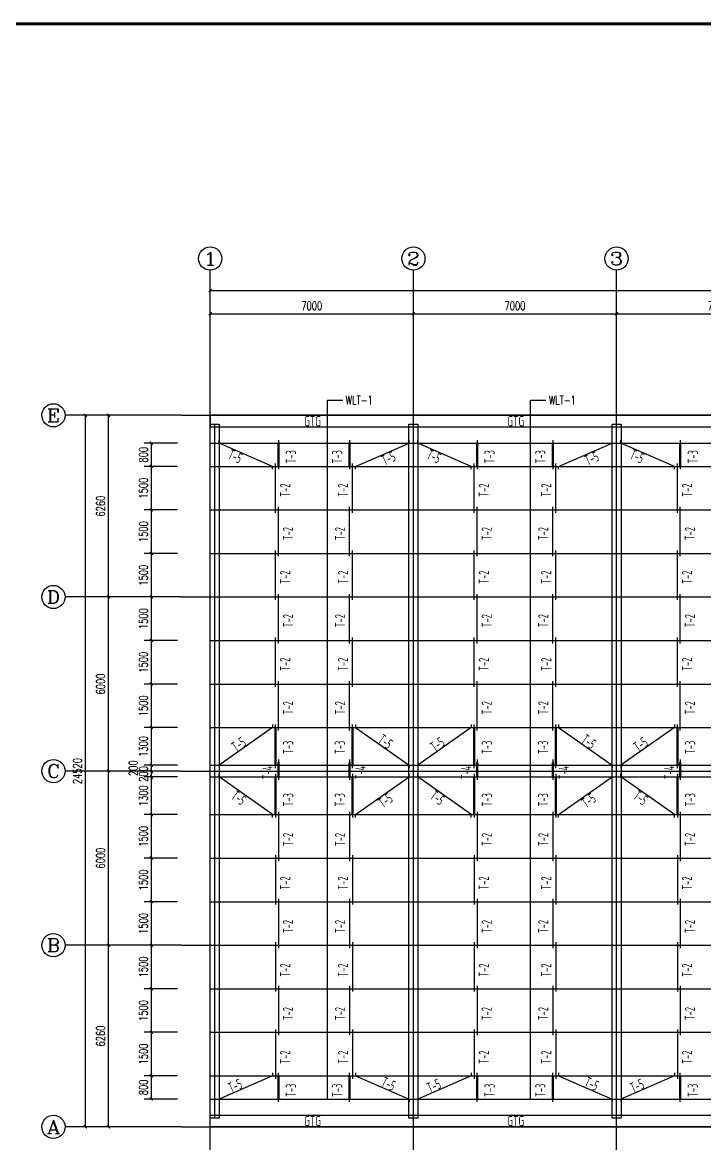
# Model space of a CAD drawing. Extents: x -17471 to 313636, y -71590 to 757901.
# Drawn here: x 193238 to 216738, y 431957 to 470590 of the extents above; entities that cross this region are included whole.
import ezdxf
from ezdxf.enums import TextEntityAlignment as Align

# ---------------------------------------------------------------- set-up
doc = ezdxf.new("R2010")
doc.units = 0
doc.header["$LTSCALE"] = 1000
doc.header["$MEASUREMENT"] = 0
for name, color, linetype in [('3T_WOOD', 21, 'Continuous'), ('AXIS', 3, 'Continuous'), ('AXIS_TEXT', 7, 'Continuous'), ('DIM_SYMB', 3, 'Continuous'), ('DOTE', 1, 'Continuous'), ('PUB_DIM', 3, 'Continuous'), ('PUB_TEXT', 7, 'Continuous'), ('PUB_TITLE', 4, 'Continuous'), ('钢梁', 3, 'Continuous')]:
    doc.layers.add(name, color=color, linetype=linetype)
doc.styles.add('_SIMPLEX', font='sysz.shx', dxfattribs={"width": 0.8, "bigfont": 'syfs.shx'})
doc.styles.add('_TCH_AXIS', font='COMPLEX', dxfattribs={"bigfont": 'GBCBIG'})
doc.styles.add('_TCH_DIM', font='SIMPLEX', dxfattribs={"bigfont": 'GBCBIG'})
doc.styles.add('_TCH_DIM_T3', font='SIMPLEX', dxfattribs={"width": 0.705882, "bigfont": 'GBCBIG'})
doc.styles.add('COMPLEX', font='COMPLEX')
doc.styles.add('TSSD_REIN', font='Tssdeng.shx', dxfattribs={"width": 0.7, "bigfont": 'hztxt.shx'})
doc.dimstyles.new('_TCH_ARCH&&100', dxfattribs={"dimtxt": 297.5, "dimasz": 100, "dimexe": 250, "dimexo": 300, "dimgap": 126.25, "dimtad": 1, "dimdec": 0, "dimzin": 0, "dimdsep": 46, "dimtxsty": '_TCH_DIM_T3', "dimblk": 'ARCHTICK', "dimcen": 0.09, "dimclrt": 7, "dimazin": 2, "dimtfac": 1, "dimtdec": 0, "dimtix": 1, "dimtmove": 2, "dimatfit": 3, "dimfxl": 0, "dimtolj": 1, "dimtzin": 0, "dimarcsym": 0})

# ---------------------------------------------------------------- blocks, each defined once
blk = doc.blocks.new('WLT1')
for p, q in [((202056, 456193), (202056, 455193)), ((201956, 453693), (201956, 455393)), ((202056, 452193), (202056, 453893)), ((201956, 450693), (201956, 452393)), ((202056, 449193), (202056, 450893)), ((201956, 447693), (201956, 449393)), ((202056, 446193), (202056, 447893)), ((201956, 444893), (201956, 446393)), ((202056, 445193), (202056, 444493)), ((201956, 444693), (201956, 443193)), ((202056, 443393), (202056, 441693)), ((201956, 441893), (201956, 440193)), ((202056, 440393), (202056, 438693)), ((201956, 438893), (201956, 437193)), ((202056, 437393), (202056, 435693)), ((201956, 435893), (201956, 434193)), ((202056, 433393), (202056, 434393))]:
    blk.add_line(p, q)
for points in [[(201856, 455193), (201856, 455293), (200011, 456093), (200011, 456193)], [(201856, 446393), (201856, 446293), (200011, 444993), (200011, 444893)], [(201856, 443193), (201856, 443293), (200011, 444593), (200011, 444693)], [(201856, 434393), (201856, 434293), (200011, 433493), (200011, 433393)]]:
    blk.add_lwpolyline(points)
at = {"const_width": 80}
for points in [[(202056, 455293), (202056, 456093)], [(201956, 446293), (201956, 444993)], [(202056, 445093), (202056, 444593)], [(201956, 443293), (201956, 444593)], [(202056, 434293), (202056, 433493)]]:
    blk.add_lwpolyline(points, dxfattribs=at)
at = {"color": 3, "linetype": 'ByBlock', "style": '_SIMPLEX', "width": 0.65}
for s, rotation, p in [('T-5', 335.6334, (200284, 455573, 1177)), ('T-3', 90, (202662, 455393)), ('T-2', 90, (202462, 454248)), ('T-2', 90, (202562, 452748)), ('T-2', 90, (202462, 451248)), ('T-2', 90, (202562, 449748)), ('T-2', 90, (202462, 448248)), ('T-2', 90, (202562, 446748)), ('T-5', 35.34, (200601, 445436, 2353)), ('T-3', 90, (202570, 445382)), ('T-4', 90, (201855, 444510)), ('T-5', 324.66, (200399, 443863, 2353)), ('T-3', 90, (202570, 443575)), ('T-2', 90, (202562, 442209)), ('T-2', 90, (202462, 440709)), ('T-2', 90, (202562, 439209)), ('T-2', 90, (202462, 437709)), ('T-2', 90, (202562, 436209)), ('T-2', 90, (202462, 434709)), ('T-5', 24.3666, (200428, 433693, 1177)), ('T-3', 90, (202662, 433564))]:
    blk.add_text(s, height=350, rotation=rotation, dxfattribs=at).set_placement(p)
blk = doc.blocks.new('WLT2')
for p, q in [((204356, 456193), (204356, 455193)), ((204456, 453693), (204456, 455393)), ((204356, 452193), (204356, 453893)), ((204456, 450693), (204456, 452393)), ((204356, 449193), (204356, 450893)), ((204456, 447693), (204456, 449393)), ((204356, 446193), (204356, 447893)), ((204456, 444893), (204456, 446393)), ((204356, 445193), (204356, 444493)), ((204456, 444693), (204456, 443193)), ((204356, 443393), (204356, 441693)), ((204456, 441893), (204456, 440193)), ((204356, 440393), (204356, 438693)), ((204456, 438893), (204456, 437193)), ((204356, 437393), (204356, 435693)), ((204456, 435893), (204456, 434193)), ((204356, 433393), (204356, 434393))]:
    blk.add_line(p, q)
at = {"const_width": 80}
for points in [[(204356, 455293), (204356, 456093)], [(204456, 446293), (204456, 444993)], [(204356, 445093), (204356, 444593)], [(204456, 443293), (204456, 444593)], [(204356, 434293), (204356, 433493)]]:
    blk.add_lwpolyline(points, dxfattribs=at)
for points in [[(204556, 455193), (204556, 455293), (206401, 456093), (206401, 456193)], [(204556, 446393), (204556, 446293), (206401, 444993), (206401, 444893)], [(204556, 443193), (204556, 443293), (206401, 444593), (206401, 444693)], [(204556, 434393), (204556, 434293), (206401, 433493), (206401, 433393)]]:
    blk.add_lwpolyline(points)
at = {"color": 3, "linetype": 'ByBlock', "style": '_SIMPLEX', "width": 0.65}
for s, rotation, p in [('T-3', 90, (204100, 455393)), ('T-5', 24.3666, (205556, 455314, 1177)), ('T-2', 90, (204300, 454248)), ('T-2', 90, (204200, 452748)), ('T-2', 90, (204300, 451248)), ('T-2', 90, (204200, 449748)), ('T-2', 90, (204300, 448248)), ('T-2', 90, (204200, 446748)), ('T-5', 324.66, (205298, 445800, 2353)), ('T-3', 90, (204192, 445382)), ('T-4', 90, (204907, 444510)), ('T-3', 90, (204192, 443575)), ('T-5', 35.34, (205501, 443500, 2353)), ('T-2', 90, (204200, 442209)), ('T-2', 90, (204300, 440709)), ('T-2', 90, (204200, 439209)), ('T-2', 90, (204300, 437709)), ('T-2', 90, (204200, 436209)), ('T-2', 90, (204300, 434709)), ('T-5', 335.6334, (205411, 433952, 1177)), ('T-3', 90, (204100, 433564))]:
    blk.add_text(s, height=350, rotation=rotation, dxfattribs=at).set_placement(p)
blk = doc.blocks.new('_ArchTick')
at = {"color": 0, "linetype": 'ByBlock', "const_width": 0.4}
blk.add_lwpolyline([(-0.5, -0.5), (0.5, 0.5)], dxfattribs=at)
blk = doc.blocks.new('*D1662')
at = {"layer": 'Defpoints', "color": 0, "transparency": 16777216}
for p in [(197681, 434293), (198881, 434293), (198881, 433493)]:
    blk.add_point(p, dxfattribs=at)
at = {"layer": 'PUB_DIM', "color": 0, "lineweight": -2, "transparency": 16777216}
for p, q in [((198581, 434293), (197431, 434293)), ((197681, 433493), (197681, 434293)), ((198581, 433493), (197431, 433493))]:
    blk.add_line(p, q, dxfattribs=at)
at = {"layer": 'PUB_DIM', "color": 0, "lineweight": -2, "transparency": 16777216, "xscale": 100, "yscale": 100, "zscale": 100}
for p, rotation in [((197681, 434293), 90), ((197681, 433493), 270)]:
    blk.add_blockref('_ArchTick', p, dxfattribs=dict(at, rotation=rotation))
at = {"layer": 'PUB_DIM', "color": 7, "transparency": 16777216, "insert": (197406, 433893), "char_height": 297.5, "attachment_point": 5, "rotation": 90, "style": '_TCH_DIM_T3'}
blk.add_mtext('\\A1;800', dxfattribs=at)
blk = doc.blocks.new('*D1663')
at = {"layer": 'Defpoints', "color": 0, "transparency": 16777216}
for p in [(197681, 435793), (198881, 435793), (198881, 434293)]:
    blk.add_point(p, dxfattribs=at)
at = {"layer": 'PUB_DIM', "color": 0, "lineweight": -2, "transparency": 16777216}
for p, q in [((198581, 435793), (197431, 435793)), ((197681, 434293), (197681, 435793)), ((198581, 434293), (197431, 434293))]:
    blk.add_line(p, q, dxfattribs=at)
at = {"layer": 'PUB_DIM', "color": 0, "lineweight": -2, "transparency": 16777216, "xscale": 100, "yscale": 100, "zscale": 100}
for p, rotation in [((197681, 435793), 90), ((197681, 434293), 270)]:
    blk.add_blockref('_ArchTick', p, dxfattribs=dict(at, rotation=rotation))
at = {"layer": 'PUB_DIM', "color": 7, "transparency": 16777216, "insert": (197406, 435043), "char_height": 297.5, "attachment_point": 5, "rotation": 90, "style": '_TCH_DIM_T3'}
blk.add_mtext('\\A1;1500', dxfattribs=at)
blk = doc.blocks.new('*D1664')
at = {"layer": 'Defpoints', "color": 0, "transparency": 16777216}
for p in [(197681, 437293), (198881, 437293), (198881, 435793)]:
    blk.add_point(p, dxfattribs=at)
at = {"layer": 'PUB_DIM', "color": 0, "lineweight": -2, "transparency": 16777216}
for p, q in [((198581, 437293), (197431, 437293)), ((197681, 435793), (197681, 437293)), ((198581, 435793), (197431, 435793))]:
    blk.add_line(p, q, dxfattribs=at)
at = {"layer": 'PUB_DIM', "color": 0, "lineweight": -2, "transparency": 16777216, "xscale": 100, "yscale": 100, "zscale": 100}
for p, rotation in [((197681, 437293), 90), ((197681, 435793), 270)]:
    blk.add_blockref('_ArchTick', p, dxfattribs=dict(at, rotation=rotation))
at = {"layer": 'PUB_DIM', "color": 7, "transparency": 16777216, "insert": (197406, 436543), "char_height": 297.5, "attachment_point": 5, "rotation": 90, "style": '_TCH_DIM_T3'}
blk.add_mtext('\\A1;1500', dxfattribs=at)
blk = doc.blocks.new('*D1665')
at = {"layer": 'Defpoints', "color": 0, "transparency": 16777216}
for p in [(197681, 438793), (198881, 438793), (198881, 437293)]:
    blk.add_point(p, dxfattribs=at)
at = {"layer": 'PUB_DIM', "color": 0, "lineweight": -2, "transparency": 16777216}
for p, q in [((198581, 438793), (197431, 438793)), ((197681, 437293), (197681, 438793)), ((198581, 437293), (197431, 437293))]:
    blk.add_line(p, q, dxfattribs=at)
at = {"layer": 'PUB_DIM', "color": 0, "lineweight": -2, "transparency": 16777216, "xscale": 100, "yscale": 100, "zscale": 100}
for p, rotation in [((197681, 438793), 90), ((197681, 437293), 270)]:
    blk.add_blockref('_ArchTick', p, dxfattribs=dict(at, rotation=rotation))
at = {"layer": 'PUB_DIM', "color": 7, "transparency": 16777216, "insert": (197406, 438043), "char_height": 297.5, "attachment_point": 5, "rotation": 90, "style": '_TCH_DIM_T3'}
blk.add_mtext('\\A1;1500', dxfattribs=at)
blk = doc.blocks.new('*D1666')
at = {"layer": 'Defpoints', "color": 0, "transparency": 16777216}
for p in [(197681, 440293), (198881, 440293), (198881, 438793)]:
    blk.add_point(p, dxfattribs=at)
at = {"layer": 'PUB_DIM', "color": 0, "lineweight": -2, "transparency": 16777216}
for p, q in [((198581, 440293), (197431, 440293)), ((197681, 438793), (197681, 440293)), ((198581, 438793), (197431, 438793))]:
    blk.add_line(p, q, dxfattribs=at)
at = {"layer": 'PUB_DIM', "color": 0, "lineweight": -2, "transparency": 16777216, "xscale": 100, "yscale": 100, "zscale": 100}
for p, rotation in [((197681, 440293), 90), ((197681, 438793), 270)]:
    blk.add_blockref('_ArchTick', p, dxfattribs=dict(at, rotation=rotation))
at = {"layer": 'PUB_DIM', "color": 7, "transparency": 16777216, "insert": (197406, 439543), "char_height": 297.5, "attachment_point": 5, "rotation": 90, "style": '_TCH_DIM_T3'}
blk.add_mtext('\\A1;1500', dxfattribs=at)
blk = doc.blocks.new('*D1667')
at = {"layer": 'Defpoints', "color": 0, "transparency": 16777216}
for p in [(197681, 441793), (198881, 441793), (198881, 440293)]:
    blk.add_point(p, dxfattribs=at)
at = {"layer": 'PUB_DIM', "color": 0, "lineweight": -2, "transparency": 16777216}
for p, q in [((198581, 441793), (197431, 441793)), ((197681, 440293), (197681, 441793)), ((198581, 440293), (197431, 440293))]:
    blk.add_line(p, q, dxfattribs=at)
at = {"layer": 'PUB_DIM', "color": 0, "lineweight": -2, "transparency": 16777216, "xscale": 100, "yscale": 100, "zscale": 100}
for p, rotation in [((197681, 441793), 90), ((197681, 440293), 270)]:
    blk.add_blockref('_ArchTick', p, dxfattribs=dict(at, rotation=rotation))
at = {"layer": 'PUB_DIM', "color": 7, "transparency": 16777216, "insert": (197406, 441043), "char_height": 297.5, "attachment_point": 5, "rotation": 90, "style": '_TCH_DIM_T3'}
blk.add_mtext('\\A1;1500', dxfattribs=at)
blk = doc.blocks.new('*D1668')
at = {"layer": 'Defpoints', "color": 0, "transparency": 16777216}
for p in [(197681, 443293), (198881, 443293), (198881, 441793)]:
    blk.add_point(p, dxfattribs=at)
at = {"layer": 'PUB_DIM', "color": 0, "lineweight": -2, "transparency": 16777216}
for p, q in [((198581, 443293), (197431, 443293)), ((197681, 441793), (197681, 443293)), ((198581, 441793), (197431, 441793))]:
    blk.add_line(p, q, dxfattribs=at)
at = {"layer": 'PUB_DIM', "color": 0, "lineweight": -2, "transparency": 16777216, "xscale": 100, "yscale": 100, "zscale": 100}
for p, rotation in [((197681, 443293), 90), ((197681, 441793), 270)]:
    blk.add_blockref('_ArchTick', p, dxfattribs=dict(at, rotation=rotation))
at = {"layer": 'PUB_DIM', "color": 7, "transparency": 16777216, "insert": (197406, 442543), "char_height": 297.5, "attachment_point": 5, "rotation": 90, "style": '_TCH_DIM_T3'}
blk.add_mtext('\\A1;1500', dxfattribs=at)
blk = doc.blocks.new('*D1669')
at = {"layer": 'Defpoints', "color": 0, "transparency": 16777216}
for p in [(197681, 444593), (198881, 444593), (198881, 443293)]:
    blk.add_point(p, dxfattribs=at)
at = {"layer": 'PUB_DIM', "color": 0, "lineweight": -2, "transparency": 16777216}
for p, q in [((198581, 444593), (197431, 444593)), ((197681, 443293), (197681, 444593)), ((198581, 443293), (197431, 443293))]:
    blk.add_line(p, q, dxfattribs=at)
at = {"layer": 'PUB_DIM', "color": 0, "lineweight": -2, "transparency": 16777216, "xscale": 100, "yscale": 100, "zscale": 100}
for p, rotation in [((197681, 444593), 90), ((197681, 443293), 270)]:
    blk.add_blockref('_ArchTick', p, dxfattribs=dict(at, rotation=rotation))
at = {"layer": 'PUB_DIM', "color": 7, "transparency": 16777216, "insert": (197406, 443943), "char_height": 297.5, "attachment_point": 5, "rotation": 90, "style": '_TCH_DIM_T3'}
blk.add_mtext('\\A1;1300', dxfattribs=at)
blk = doc.blocks.new('*D1670')
at = {"layer": 'Defpoints', "color": 0, "transparency": 16777216}
for p in [(197681, 444793), (198881, 444793), (198881, 444593)]:
    blk.add_point(p, dxfattribs=at)
at = {"layer": 'PUB_DIM', "color": 0, "lineweight": -2, "transparency": 16777216}
for p, q in [((198581, 444793), (197431, 444793)), ((197681, 444793), (197681, 444893)), ((197681, 444593), (197681, 444793)), ((198581, 444593), (197431, 444593)), ((197681, 444593), (197681, 444493))]:
    blk.add_line(p, q, dxfattribs=at)
at = {"layer": 'PUB_DIM', "color": 0, "lineweight": -2, "transparency": 16777216, "xscale": 100, "yscale": 100, "zscale": 100}
for p, rotation in [((197681, 444793), 270), ((197681, 444593), 90)]:
    blk.add_blockref('_ArchTick', p, dxfattribs=dict(at, rotation=rotation))
at = {"layer": 'PUB_DIM', "color": 7, "transparency": 16777216, "insert": (197406, 444693), "char_height": 297.5, "attachment_point": 5, "rotation": 90, "style": '_TCH_DIM_T3'}
blk.add_mtext('\\A1;200', dxfattribs=at)
blk = doc.blocks.new('*D1671')
at = {"layer": 'Defpoints', "color": 0, "transparency": 16777216}
for p in [(197681, 444993), (198881, 444993), (198881, 444793)]:
    blk.add_point(p, dxfattribs=at)
at = {"layer": 'PUB_DIM', "color": 0, "lineweight": -2, "transparency": 16777216}
for p, q in [((197681, 444993), (197681, 445093)), ((198581, 444993), (197431, 444993)), ((198581, 444793), (197431, 444793)), ((197681, 444793), (197681, 444993)), ((197681, 444793), (197681, 444693))]:
    blk.add_line(p, q, dxfattribs=at)
at = {"layer": 'PUB_DIM', "color": 0, "lineweight": -2, "transparency": 16777216, "xscale": 100, "yscale": 100, "zscale": 100}
for p, rotation in [((197681, 444993), 270), ((197681, 444793), 90)]:
    blk.add_blockref('_ArchTick', p, dxfattribs=dict(at, rotation=rotation))
at = {"layer": 'PUB_DIM', "color": 7, "transparency": 16777216, "insert": (197056, 444893), "char_height": 297.5, "attachment_point": 5, "rotation": 90, "style": '_TCH_DIM_T3'}
blk.add_mtext('\\A1;200', dxfattribs=at)
blk = doc.blocks.new('*D1672')
at = {"layer": 'Defpoints', "color": 0, "transparency": 16777216}
for p in [(197681, 446293), (198881, 446293), (198881, 444993)]:
    blk.add_point(p, dxfattribs=at)
at = {"layer": 'PUB_DIM', "color": 0, "lineweight": -2, "transparency": 16777216}
for p, q in [((198581, 446293), (197431, 446293)), ((197681, 444993), (197681, 446293)), ((198581, 444993), (197431, 444993))]:
    blk.add_line(p, q, dxfattribs=at)
at = {"layer": 'PUB_DIM', "color": 0, "lineweight": -2, "transparency": 16777216, "xscale": 100, "yscale": 100, "zscale": 100}
for p, rotation in [((197681, 446293), 90), ((197681, 444993), 270)]:
    blk.add_blockref('_ArchTick', p, dxfattribs=dict(at, rotation=rotation))
at = {"layer": 'PUB_DIM', "color": 7, "transparency": 16777216, "insert": (197406, 445643), "char_height": 297.5, "attachment_point": 5, "rotation": 90, "style": '_TCH_DIM_T3'}
blk.add_mtext('\\A1;1300', dxfattribs=at)
blk = doc.blocks.new('*D1673')
at = {"layer": 'Defpoints', "color": 0, "transparency": 16777216}
for p in [(197681, 447793), (198881, 447793), (198881, 446293)]:
    blk.add_point(p, dxfattribs=at)
at = {"layer": 'PUB_DIM', "color": 0, "lineweight": -2, "transparency": 16777216}
for p, q in [((198581, 447793), (197431, 447793)), ((197681, 446293), (197681, 447793)), ((198581, 446293), (197431, 446293))]:
    blk.add_line(p, q, dxfattribs=at)
at = {"layer": 'PUB_DIM', "color": 0, "lineweight": -2, "transparency": 16777216, "xscale": 100, "yscale": 100, "zscale": 100}
for p, rotation in [((197681, 447793), 90), ((197681, 446293), 270)]:
    blk.add_blockref('_ArchTick', p, dxfattribs=dict(at, rotation=rotation))
at = {"layer": 'PUB_DIM', "color": 7, "transparency": 16777216, "insert": (197406, 447043), "char_height": 297.5, "attachment_point": 5, "rotation": 90, "style": '_TCH_DIM_T3'}
blk.add_mtext('\\A1;1500', dxfattribs=at)
blk = doc.blocks.new('*D1674')
at = {"layer": 'Defpoints', "color": 0, "transparency": 16777216}
for p in [(197681, 449293), (198881, 449293), (198881, 447793)]:
    blk.add_point(p, dxfattribs=at)
at = {"layer": 'PUB_DIM', "color": 0, "lineweight": -2, "transparency": 16777216}
for p, q in [((198581, 449293), (197431, 449293)), ((197681, 447793), (197681, 449293)), ((198581, 447793), (197431, 447793))]:
    blk.add_line(p, q, dxfattribs=at)
at = {"layer": 'PUB_DIM', "color": 0, "lineweight": -2, "transparency": 16777216, "xscale": 100, "yscale": 100, "zscale": 100}
for p, rotation in [((197681, 449293), 90), ((197681, 447793), 270)]:
    blk.add_blockref('_ArchTick', p, dxfattribs=dict(at, rotation=rotation))
at = {"layer": 'PUB_DIM', "color": 7, "transparency": 16777216, "insert": (197406, 448543), "char_height": 297.5, "attachment_point": 5, "rotation": 90, "style": '_TCH_DIM_T3'}
blk.add_mtext('\\A1;1500', dxfattribs=at)
blk = doc.blocks.new('*D1675')
at = {"layer": 'Defpoints', "color": 0, "transparency": 16777216}
for p in [(197681, 450793), (198881, 450793), (198881, 449293)]:
    blk.add_point(p, dxfattribs=at)
at = {"layer": 'PUB_DIM', "color": 0, "lineweight": -2, "transparency": 16777216}
for p, q in [((198581, 450793), (197431, 450793)), ((197681, 449293), (197681, 450793)), ((198581, 449293), (197431, 449293))]:
    blk.add_line(p, q, dxfattribs=at)
at = {"layer": 'PUB_DIM', "color": 0, "lineweight": -2, "transparency": 16777216, "xscale": 100, "yscale": 100, "zscale": 100}
for p, rotation in [((197681, 450793), 90), ((197681, 449293), 270)]:
    blk.add_blockref('_ArchTick', p, dxfattribs=dict(at, rotation=rotation))
at = {"layer": 'PUB_DIM', "color": 7, "transparency": 16777216, "insert": (197406, 450043), "char_height": 297.5, "attachment_point": 5, "rotation": 90, "style": '_TCH_DIM_T3'}
blk.add_mtext('\\A1;1500', dxfattribs=at)
blk = doc.blocks.new('*D1676')
at = {"layer": 'Defpoints', "color": 0, "transparency": 16777216}
for p in [(197681, 452293), (198881, 452293), (198881, 450793)]:
    blk.add_point(p, dxfattribs=at)
at = {"layer": 'PUB_DIM', "color": 0, "lineweight": -2, "transparency": 16777216}
for p, q in [((198581, 452293), (197431, 452293)), ((197681, 450793), (197681, 452293)), ((198581, 450793), (197431, 450793))]:
    blk.add_line(p, q, dxfattribs=at)
at = {"layer": 'PUB_DIM', "color": 0, "lineweight": -2, "transparency": 16777216, "xscale": 100, "yscale": 100, "zscale": 100}
for p, rotation in [((197681, 452293), 90), ((197681, 450793), 270)]:
    blk.add_blockref('_ArchTick', p, dxfattribs=dict(at, rotation=rotation))
at = {"layer": 'PUB_DIM', "color": 7, "transparency": 16777216, "insert": (197406, 451543), "char_height": 297.5, "attachment_point": 5, "rotation": 90, "style": '_TCH_DIM_T3'}
blk.add_mtext('\\A1;1500', dxfattribs=at)
blk = doc.blocks.new('*D1677')
at = {"layer": 'Defpoints', "color": 0, "transparency": 16777216}
for p in [(197681, 453793), (198881, 453793), (198881, 452293)]:
    blk.add_point(p, dxfattribs=at)
at = {"layer": 'PUB_DIM', "color": 0, "lineweight": -2, "transparency": 16777216}
for p, q in [((198581, 453793), (197431, 453793)), ((197681, 452293), (197681, 453793)), ((198581, 452293), (197431, 452293))]:
    blk.add_line(p, q, dxfattribs=at)
at = {"layer": 'PUB_DIM', "color": 0, "lineweight": -2, "transparency": 16777216, "xscale": 100, "yscale": 100, "zscale": 100}
for p, rotation in [((197681, 453793), 90), ((197681, 452293), 270)]:
    blk.add_blockref('_ArchTick', p, dxfattribs=dict(at, rotation=rotation))
at = {"layer": 'PUB_DIM', "color": 7, "transparency": 16777216, "insert": (197406, 453043), "char_height": 297.5, "attachment_point": 5, "rotation": 90, "style": '_TCH_DIM_T3'}
blk.add_mtext('\\A1;1500', dxfattribs=at)
blk = doc.blocks.new('*D1678')
at = {"layer": 'Defpoints', "color": 0, "transparency": 16777216}
for p in [(197681, 455293), (198881, 455293), (198881, 453793)]:
    blk.add_point(p, dxfattribs=at)
at = {"layer": 'PUB_DIM', "color": 0, "lineweight": -2, "transparency": 16777216}
for p, q in [((198581, 455293), (197431, 455293)), ((197681, 453793), (197681, 455293)), ((198581, 453793), (197431, 453793))]:
    blk.add_line(p, q, dxfattribs=at)
at = {"layer": 'PUB_DIM', "color": 0, "lineweight": -2, "transparency": 16777216, "xscale": 100, "yscale": 100, "zscale": 100}
for p, rotation in [((197681, 455293), 90), ((197681, 453793), 270)]:
    blk.add_blockref('_ArchTick', p, dxfattribs=dict(at, rotation=rotation))
at = {"layer": 'PUB_DIM', "color": 7, "transparency": 16777216, "insert": (197406, 454543), "char_height": 297.5, "attachment_point": 5, "rotation": 90, "style": '_TCH_DIM_T3'}
blk.add_mtext('\\A1;1500', dxfattribs=at)
blk = doc.blocks.new('*D1679')
at = {"layer": 'Defpoints', "color": 0, "transparency": 16777216}
for p in [(197681, 456093), (198881, 456093), (198881, 455293)]:
    blk.add_point(p, dxfattribs=at)
at = {"layer": 'PUB_DIM', "color": 0, "lineweight": -2, "transparency": 16777216}
for p, q in [((198581, 456093), (197431, 456093)), ((197681, 455293), (197681, 456093)), ((198581, 455293), (197431, 455293))]:
    blk.add_line(p, q, dxfattribs=at)
at = {"layer": 'PUB_DIM', "color": 0, "lineweight": -2, "transparency": 16777216, "xscale": 100, "yscale": 100, "zscale": 100}
for p, rotation in [((197681, 456093), 90), ((197681, 455293), 270)]:
    blk.add_blockref('_ArchTick', p, dxfattribs=dict(at, rotation=rotation))
at = {"layer": 'PUB_DIM', "color": 7, "transparency": 16777216, "insert": (197406, 455693), "char_height": 297.5, "attachment_point": 5, "rotation": 90, "style": '_TCH_DIM_T3'}
blk.add_mtext('\\A1;800', dxfattribs=at)
blk = doc.blocks.new('*D1695')
at = {"layer": 'AXIS', "color": 0, "lineweight": -2, "transparency": 16777216}
for p, q in [((198406, 438793), (195956, 438793)), ((196206, 432533), (196206, 438793)), ((198406, 432533), (195956, 432533))]:
    blk.add_line(p, q, dxfattribs=at)
at = {"layer": 'Defpoints', "color": 0, "transparency": 16777216}
for p in [(196206, 438793), (198706, 438793), (198706, 432533)]:
    blk.add_point(p, dxfattribs=at)
at = {"layer": 'AXIS', "color": 0, "lineweight": -2, "transparency": 16777216, "xscale": 100, "yscale": 100, "zscale": 100}
for p, rotation in [((196206, 438793), 90), ((196206, 432533), 270)]:
    blk.add_blockref('_ArchTick', p, dxfattribs=dict(at, rotation=rotation))
at = {"layer": 'AXIS', "color": 7, "transparency": 16777216, "insert": (195931, 435663), "char_height": 297.5, "attachment_point": 5, "rotation": 90, "style": '_TCH_DIM_T3'}
blk.add_mtext('\\A1;6260', dxfattribs=at)
blk = doc.blocks.new('*D1696')
at = {"layer": 'AXIS', "color": 0, "lineweight": -2, "transparency": 16777216}
for p, q in [((198406, 444793), (195956, 444793)), ((196206, 438793), (196206, 444793)), ((198406, 438793), (195956, 438793))]:
    blk.add_line(p, q, dxfattribs=at)
at = {"layer": 'Defpoints', "color": 0, "transparency": 16777216}
for p in [(196206, 444793), (198706, 444793), (198706, 438793)]:
    blk.add_point(p, dxfattribs=at)
at = {"layer": 'AXIS', "color": 0, "lineweight": -2, "transparency": 16777216, "xscale": 100, "yscale": 100, "zscale": 100}
for p, rotation in [((196206, 444793), 90), ((196206, 438793), 270)]:
    blk.add_blockref('_ArchTick', p, dxfattribs=dict(at, rotation=rotation))
at = {"layer": 'AXIS', "color": 7, "transparency": 16777216, "insert": (195931, 441793), "char_height": 297.5, "attachment_point": 5, "rotation": 90, "style": '_TCH_DIM_T3'}
blk.add_mtext('\\A1;6000', dxfattribs=at)
blk = doc.blocks.new('*D1697')
at = {"layer": 'AXIS', "color": 0, "lineweight": -2, "transparency": 16777216}
for p, q in [((198406, 450793), (195956, 450793)), ((196206, 444793), (196206, 450793)), ((198406, 444793), (195956, 444793))]:
    blk.add_line(p, q, dxfattribs=at)
at = {"layer": 'Defpoints', "color": 0, "transparency": 16777216}
for p in [(196206, 450793), (198706, 450793), (198706, 444793)]:
    blk.add_point(p, dxfattribs=at)
at = {"layer": 'AXIS', "color": 0, "lineweight": -2, "transparency": 16777216, "xscale": 100, "yscale": 100, "zscale": 100}
for p, rotation in [((196206, 450793), 90), ((196206, 444793), 270)]:
    blk.add_blockref('_ArchTick', p, dxfattribs=dict(at, rotation=rotation))
at = {"layer": 'AXIS', "color": 7, "transparency": 16777216, "insert": (195931, 447793), "char_height": 297.5, "attachment_point": 5, "rotation": 90, "style": '_TCH_DIM_T3'}
blk.add_mtext('\\A1;6000', dxfattribs=at)
blk = doc.blocks.new('*D1698')
at = {"layer": 'AXIS', "color": 0, "lineweight": -2, "transparency": 16777216}
for p, q in [((198406, 457053), (195956, 457053)), ((196206, 450793), (196206, 457053)), ((198406, 450793), (195956, 450793))]:
    blk.add_line(p, q, dxfattribs=at)
at = {"layer": 'Defpoints', "color": 0, "transparency": 16777216}
for p in [(196206, 457053), (198706, 457053), (198706, 450793)]:
    blk.add_point(p, dxfattribs=at)
at = {"layer": 'AXIS', "color": 0, "lineweight": -2, "transparency": 16777216, "xscale": 100, "yscale": 100, "zscale": 100}
for p, rotation in [((196206, 457053), 90), ((196206, 450793), 270)]:
    blk.add_blockref('_ArchTick', p, dxfattribs=dict(at, rotation=rotation))
at = {"layer": 'AXIS', "color": 7, "transparency": 16777216, "insert": (195931, 453923), "char_height": 297.5, "attachment_point": 5, "rotation": 90, "style": '_TCH_DIM_T3'}
blk.add_mtext('\\A1;6260', dxfattribs=at)
blk = doc.blocks.new('*D1699')
at = {"layer": 'AXIS', "color": 0, "lineweight": -2, "transparency": 16777216}
for p, q in [((198406, 457053), (195156, 457053)), ((195406, 432533), (195406, 457053)), ((198406, 432533), (195156, 432533))]:
    blk.add_line(p, q, dxfattribs=at)
at = {"layer": 'Defpoints', "color": 0, "transparency": 16777216}
for p in [(195406, 457053), (198706, 457053), (198706, 432533)]:
    blk.add_point(p, dxfattribs=at)
at = {"layer": 'AXIS', "color": 0, "lineweight": -2, "transparency": 16777216, "xscale": 100, "yscale": 100, "zscale": 100}
for p, rotation in [((195406, 457053), 90), ((195406, 432533), 270)]:
    blk.add_blockref('_ArchTick', p, dxfattribs=dict(at, rotation=rotation))
at = {"layer": 'AXIS', "color": 7, "transparency": 16777216, "insert": (195131, 444793), "char_height": 297.5, "attachment_point": 5, "rotation": 90, "style": '_TCH_DIM_T3'}
blk.add_mtext('\\A1;24520', dxfattribs=at)
blk = doc.blocks.new('*D1700')
at = {"layer": 'AXIS', "color": 0, "lineweight": -2, "transparency": 16777216}
for p, q in [((199706, 458353), (199706, 460803)), ((199706, 460553), (206706, 460553)), ((206706, 458353), (206706, 460803))]:
    blk.add_line(p, q, dxfattribs=at)
at = {"layer": 'Defpoints', "color": 0, "transparency": 16777216}
for p in [(206706, 460553), (199706, 458053), (206706, 458053)]:
    blk.add_point(p, dxfattribs=at)
at = {"layer": 'AXIS', "color": 0, "lineweight": -2, "transparency": 16777216, "xscale": 100, "yscale": 100, "zscale": 100, "rotation": 180}
blk.add_blockref('_ArchTick', (199706, 460553), dxfattribs=at)
at = {"layer": 'AXIS', "color": 0, "lineweight": -2, "transparency": 16777216, "xscale": 100, "yscale": 100, "zscale": 100}
blk.add_blockref('_ArchTick', (206706, 460553), dxfattribs=at)
at = {"layer": 'AXIS', "color": 7, "transparency": 16777216, "insert": (203206, 460828), "char_height": 297.5, "attachment_point": 5, "style": '_TCH_DIM_T3'}
blk.add_mtext('\\A1;7000', dxfattribs=at)
blk = doc.blocks.new('*D1701')
at = {"layer": 'AXIS', "color": 0, "lineweight": -2, "transparency": 16777216}
for p, q in [((206706, 458353), (206706, 460803)), ((206706, 460553), (213706, 460553)), ((213706, 458353), (213706, 460803))]:
    blk.add_line(p, q, dxfattribs=at)
at = {"layer": 'Defpoints', "color": 0, "transparency": 16777216}
for p in [(213706, 460553), (206706, 458053), (213706, 458053)]:
    blk.add_point(p, dxfattribs=at)
at = {"layer": 'AXIS', "color": 0, "lineweight": -2, "transparency": 16777216, "xscale": 100, "yscale": 100, "zscale": 100, "rotation": 180}
blk.add_blockref('_ArchTick', (206706, 460553), dxfattribs=at)
at = {"layer": 'AXIS', "color": 0, "lineweight": -2, "transparency": 16777216, "xscale": 100, "yscale": 100, "zscale": 100}
blk.add_blockref('_ArchTick', (213706, 460553), dxfattribs=at)
at = {"layer": 'AXIS', "color": 7, "transparency": 16777216, "insert": (210206, 460828), "char_height": 297.5, "attachment_point": 5, "style": '_TCH_DIM_T3'}
blk.add_mtext('\\A1;7000', dxfattribs=at)
blk = doc.blocks.new('*D1702')
at = {"layer": 'AXIS', "color": 0, "lineweight": -2, "transparency": 16777216}
for p, q in [((213706, 458353), (213706, 460803)), ((213706, 460553), (220706, 460553)), ((220706, 458353), (220706, 460803))]:
    blk.add_line(p, q, dxfattribs=at)
at = {"layer": 'Defpoints', "color": 0, "transparency": 16777216}
for p in [(220706, 460553), (213706, 458053), (220706, 458053)]:
    blk.add_point(p, dxfattribs=at)
at = {"layer": 'AXIS', "color": 0, "lineweight": -2, "transparency": 16777216, "xscale": 100, "yscale": 100, "zscale": 100, "rotation": 180}
blk.add_blockref('_ArchTick', (213706, 460553), dxfattribs=at)
at = {"layer": 'AXIS', "color": 0, "lineweight": -2, "transparency": 16777216, "xscale": 100, "yscale": 100, "zscale": 100}
blk.add_blockref('_ArchTick', (220706, 460553), dxfattribs=at)
at = {"layer": 'AXIS', "color": 7, "transparency": 16777216, "insert": (217206, 460828), "char_height": 297.5, "attachment_point": 5, "style": '_TCH_DIM_T3'}
blk.add_mtext('\\A1;7000', dxfattribs=at)
blk = doc.blocks.new('*D1714')
at = {"layer": 'AXIS', "color": 0, "lineweight": -2, "transparency": 16777216}
for p, q in [((199706, 458353), (199706, 461603)), ((199706, 461353), (297706, 461353)), ((297706, 458353), (297706, 461603))]:
    blk.add_line(p, q, dxfattribs=at)
at = {"layer": 'Defpoints', "color": 0, "transparency": 16777216}
for p in [(297706, 461353), (199706, 458053), (297706, 458053)]:
    blk.add_point(p, dxfattribs=at)
at = {"layer": 'AXIS', "color": 0, "lineweight": -2, "transparency": 16777216, "xscale": 100, "yscale": 100, "zscale": 100, "rotation": 180}
blk.add_blockref('_ArchTick', (199706, 461353), dxfattribs=at)
at = {"layer": 'AXIS', "color": 0, "lineweight": -2, "transparency": 16777216, "xscale": 100, "yscale": 100, "zscale": 100}
blk.add_blockref('_ArchTick', (297706, 461353), dxfattribs=at)
at = {"layer": 'AXIS', "color": 7, "transparency": 16777216, "insert": (248706, 461628), "char_height": 297.5, "attachment_point": 5, "style": '_TCH_DIM_T3'}
blk.add_mtext('\\A1;98000', dxfattribs=at)
blk = doc.blocks.new('_AXISO')
blk.add_circle((0, 0), 0.5)
at = {"layer": 'AXIS_TEXT', "style": 'COMPLEX', "width": 1.041667}
blk.add_attdef('A', text='', height=0.56, dxfattribs=at).set_placement((-0.25, -0.28), (0.25, -0.28), align=Align.FIT)

msp = doc.modelspace()

# ---------------------------------------------------------------- linework, layer by layer
at = {"color": 6}
for points in [[(199706.1, 456652.6), (297706.1, 456652.6), (297706.1, 457052.6), (199706.1, 457052.6)], [(199706.1, 432932.6), (297706.1, 432932.6), (297706.1, 432532.6), (199706.1, 432532.6)]]:
    msp.add_lwpolyline(points, close=True, dxfattribs=at)
at = {"layer": '3T_WOOD'}
for p, q in [((199706.1, 456092.6), (297706.1, 456092.6)), ((199706.1, 455292.6), (297706.1, 455292.6)), ((199706.1, 453792.6), (297706.1, 453792.6)), ((199706.1, 452292.6), (297706.1, 452292.6)), ((199706.1, 450792.6), (297706.1, 450792.6)), ((199706.1, 449292.6), (297706.1, 449292.6)), ((199706.1, 447792.6), (297706.1, 447792.6)), ((199706.1, 446292.6), (297706.1, 446292.6)), ((199706.1, 444992.6), (297706.1, 444992.6)), ((199706.1, 444592.6), (297706.1, 444592.6)), ((199706.1, 443292.6), (297706.1, 443292.6)), ((199706.1, 441792.6), (297706.1, 441792.6)), ((199706.1, 440292.6), (297706.1, 440292.6)), ((199706.1, 438792.6), (297706.1, 438792.6)), ((199706.1, 437292.6), (297706.1, 437292.6)), ((199706.1, 435792.6), (297706.1, 435792.6)), ((199706.1, 434292.6), (297706.1, 434292.6)), ((199706.1, 433492.6), (297706.1, 433492.6))]:
    msp.add_line(p, q, dxfattribs=at)
at = {"layer": 'AXIS'}
for p, q in [((199706.1, 458052.6), (199706.1, 462052.6)), ((206706.1, 458052.6), (206706.1, 462052.6)), ((213706.1, 458052.6), (213706.1, 462052.6)), ((198706.1, 457052.6), (194706.1, 457052.6)), ((198706.1, 450792.6), (194706.1, 450792.6)), ((198706.1, 444792.6), (194706.1, 444792.6)), ((198706.1, 438792.6), (194706.1, 438792.6)), ((198706.1, 432532.6), (194706.1, 432532.6))]:
    msp.add_line(p, q, dxfattribs=at)
at = {"layer": 'DIM_SYMB'}
for p, q in [((203744.8, 433492.6), (203744.8, 457577)), ((203744.8, 457577), (203744.8, 457577)), ((203744.8, 457577), (204272.7, 457577)), ((210744.8, 433492.6), (210744.8, 457577)), ((210744.8, 457577), (210744.8, 457577)), ((210744.8, 457577), (211272.7, 457577))]:
    msp.add_line(p, q, dxfattribs=at)
at = {"layer": 'DOTE'}
for p, q in [((199706.1, 431532.6), (199706.1, 458052.6)), ((206706.1, 431532.6), (206706.1, 458052.6)), ((213706.1, 431532.6), (213706.1, 458052.6)), ((198706.1, 457052.6), (298706.1, 457052.6)), ((198706.1, 450792.6), (298706.1, 450792.6)), ((198706.1, 444792.6), (298706.1, 444792.6)), ((198706.1, 438792.6), (298706.1, 438792.6)), ((198706.1, 432532.6), (298706.1, 432532.6))]:
    msp.add_line(p, q, dxfattribs=at)
at = {"layer": 'PUB_TITLE', "const_width": 100}
msp.add_lwpolyline([(190035.9, 413140.5), (312635.9, 413140.5), (312635.9, 470540.5), (190035.9, 470540.5)], close=True, dxfattribs=at)
at = {"layer": '钢梁', "color": 2}
for p, q in [((199861.1, 432832.6), (199861.1, 456752.6)), ((206706.1, 432832.6), (206706.1, 456752.6)), ((213706.1, 432832.6), (213706.1, 456752.6))]:
    msp.add_line(p, q, dxfattribs=at)
at = {"layer": '钢梁', "color": 4}
for points in [[(199706.1, 456752.6), (200016.1, 456752.6), (200016.1, 432832.6), (199706.1, 432832.6)], [(206551.1, 456752.6), (206861.1, 456752.6), (206861.1, 432832.6), (206551.1, 432832.6)], [(213551.1, 456752.6), (213861.1, 456752.6), (213861.1, 432832.6), (213551.1, 432832.6)]]:
    msp.add_lwpolyline(points, close=True, dxfattribs=at)

# ---------------------------------------------------------------- block references
for name, p in [('WLT1', (0, 0)), ('WLT2', (155, 0)), ('WLT1', (6845, 0)), ('WLT2', (7155, 0)), ('WLT1', (13845, 0))]:
    msp.add_blockref(name, p)
at = {"layer": 'AXIS'}
ref = msp.add_blockref('_AXISO', (199706.1, 462452.6), dxfattribs=dict(at, xscale=800, yscale=800, zscale=800))
ref.add_attrib('A', '1', dxfattribs={"layer": 'AXIS_TEXT', "height": 452.5, "style": '_TCH_AXIS', "width": 2.333333}).set_placement((199479.8, 462226.4), (199932.3, 462226.4), align=Align.FIT)
ref = msp.add_blockref('_AXISO', (206706.1, 462452.6), dxfattribs=dict(at, xscale=800, yscale=800, zscale=800))
ref.add_attrib('A', '2', dxfattribs={"layer": 'AXIS_TEXT', "height": 452.5, "style": '_TCH_AXIS', "width": 1.5}).set_placement((206479.8, 462226.4), (206932.3, 462226.4), align=Align.FIT)
ref = msp.add_blockref('_AXISO', (213706.1, 462452.6), dxfattribs=dict(at, xscale=800, yscale=800, zscale=800))
ref.add_attrib('A', '3', dxfattribs={"layer": 'AXIS_TEXT', "height": 452.5, "style": '_TCH_AXIS', "width": 1.5}).set_placement((213479.8, 462226.4), (213932.3, 462226.4), align=Align.FIT)
ref = msp.add_blockref('_AXISO', (194306.1, 457052.6), dxfattribs=dict(at, xscale=800, yscale=800, zscale=800))
ref.add_attrib('A', 'E', dxfattribs={"layer": 'AXIS_TEXT', "height": 452.5, "style": '_TCH_AXIS', "width": 1.3125}).set_placement((194079.8, 456826.4), (194532.3, 456826.4), align=Align.FIT)
ref = msp.add_blockref('_AXISO', (194306.1, 450792.6), dxfattribs=dict(at, xscale=800, yscale=800, zscale=800))
ref.add_attrib('A', 'D', dxfattribs={"layer": 'AXIS_TEXT', "height": 452.5, "style": '_TCH_AXIS', "width": 1.235294}).set_placement((194079.8, 450566.4), (194532.3, 450566.4), align=Align.FIT)
ref = msp.add_blockref('_AXISO', (194306.1, 444792.6), dxfattribs=dict(at, xscale=800, yscale=800, zscale=800))
ref.add_attrib('A', 'C', dxfattribs={"layer": 'AXIS_TEXT', "height": 452.5, "style": '_TCH_AXIS', "width": 1.4}).set_placement((194079.8, 444566.4), (194532.3, 444566.4), align=Align.FIT)
ref = msp.add_blockref('_AXISO', (194306.1, 438792.6), dxfattribs=dict(at, xscale=800, yscale=800, zscale=800))
ref.add_attrib('A', 'B', dxfattribs={"layer": 'AXIS_TEXT', "height": 452.5, "style": '_TCH_AXIS', "width": 1.235294}).set_placement((194079.8, 438566.4), (194532.3, 438566.4), align=Align.FIT)
ref = msp.add_blockref('_AXISO', (194306.1, 432532.6), dxfattribs=dict(at, xscale=800, yscale=800, zscale=800))
ref.add_attrib('A', 'A', dxfattribs={"layer": 'AXIS_TEXT', "height": 452.5, "style": '_TCH_AXIS', "width": 1.166667}).set_placement((194079.8, 432306.4), (194532.3, 432306.4), align=Align.FIT)

# ---------------------------------------------------------------- texts
at = {"color": 2, "linetype": 'ByBlock', "style": 'TSSD_REIN', "width": 0.7}
for p in [(202942.9, 456674.7), (209942.9, 456674.7), (202942.9, 432560.6), (209942.9, 432560.6)]:
    msp.add_text('GTG', height=350, dxfattribs=at).set_placement(p)
at = {"layer": 'PUB_TEXT', "style": '_TCH_DIM', "width": 0.705882}
for p in [(204377.6, 457428.3), (211377.6, 457428.3)]:
    msp.add_text('WLT-1', height=297.5, dxfattribs=at).set_placement(p)

# ---------------------------------------------------------------- dimensions: what is measured, and where the dimension line sits
at = {"layer": 'AXIS'}
for p1, p2, distance, picture, middle in [((199706.1, 458052.6), (297706.1, 458052.6), 3300, '*D1714', (248706.1, 461627.6)), ((199706.1, 458052.6), (206706.1, 458052.6), 2500, '*D1700', (203206.1, 460827.6)), ((206706.1, 458052.6), (213706.1, 458052.6), 2500, '*D1701', (210206.1, 460827.6)), ((213706.1, 458052.6), (220706.1, 458052.6), 2500, '*D1702', (217206.1, 460827.6)), ((198706.1, 432532.6), (198706.1, 457052.6), 3300, '*D1699', (195131.1, 444792.6)), ((198706.1, 450792.6), (198706.1, 457052.6), 2500, '*D1698', (195931.1, 453922.6)), ((198706.1, 444792.6), (198706.1, 450792.6), 2500, '*D1697', (195931.1, 447792.6)), ((198706.1, 438792.6), (198706.1, 444792.6), 2500, '*D1696', (195931.1, 441792.6)), ((198706.1, 432532.6), (198706.1, 438792.6), 2500, '*D1695', (195931.1, 435662.6))]:
    dim = msp.add_aligned_dim(p1=p1, p2=p2, distance=distance, dimstyle='_TCH_ARCH&&100', dxfattribs=at)
    dim.commit()
    dim.dimension.update_dxf_attribs({"geometry": picture, "text_midpoint": middle})
at = {"layer": 'PUB_DIM'}
for p1, p2, picture, middle in [((198881.1, 455292.6), (198881.1, 456092.6), '*D1679', (197406.1, 455692.6)), ((198881.1, 453792.6), (198881.1, 455292.6), '*D1678', (197406.1, 454542.6)), ((198881.1, 452292.6), (198881.1, 453792.6), '*D1677', (197406.1, 453042.6)), ((198881.1, 450792.6), (198881.1, 452292.6), '*D1676', (197406.1, 451542.6)), ((198881.1, 449292.6), (198881.1, 450792.6), '*D1675', (197406.1, 450042.6)), ((198881.1, 447792.6), (198881.1, 449292.6), '*D1674', (197406.1, 448542.6)), ((198881.1, 446292.6), (198881.1, 447792.6), '*D1673', (197406.1, 447042.6)), ((198881.1, 444992.6), (198881.1, 446292.6), '*D1672', (197406.1, 445642.6)), ((198881.1, 444592.6), (198881.1, 444792.6), '*D1670', (197406.1, 444692.6)), ((198881.1, 443292.6), (198881.1, 444592.6), '*D1669', (197406.1, 443942.6)), ((198881.1, 441792.6), (198881.1, 443292.6), '*D1668', (197406.1, 442542.6)), ((198881.1, 440292.6), (198881.1, 441792.6), '*D1667', (197406.1, 441042.6)), ((198881.1, 438792.6), (198881.1, 440292.6), '*D1666', (197406.1, 439542.6)), ((198881.1, 437292.6), (198881.1, 438792.6), '*D1665', (197406.1, 438042.6)), ((198881.1, 435792.6), (198881.1, 437292.6), '*D1664', (197406.1, 436542.6)), ((198881.1, 434292.6), (198881.1, 435792.6), '*D1663', (197406.1, 435042.6)), ((198881.1, 433492.6), (198881.1, 434292.6), '*D1662', (197406.1, 433892.6))]:
    dim = msp.add_aligned_dim(p1=p1, p2=p2, distance=1200, dimstyle='_TCH_ARCH&&100', dxfattribs=at)
    dim.commit()
    dim.dimension.update_dxf_attribs({"geometry": picture, "text_midpoint": middle})
dim = msp.add_linear_dim(base=(197681.1, 444992.6), p1=(198881.1, 444792.6), p2=(198881.1, 444992.6), angle=90, dimstyle='_TCH_ARCH&&100', dxfattribs=at)
dim.commit()
dim.dimension.update_dxf_attribs({"geometry": '*D1671', "text_midpoint": (197056.1, 444892.6), "dimtype": 129})

doc.saveas('drawing.dxf')
